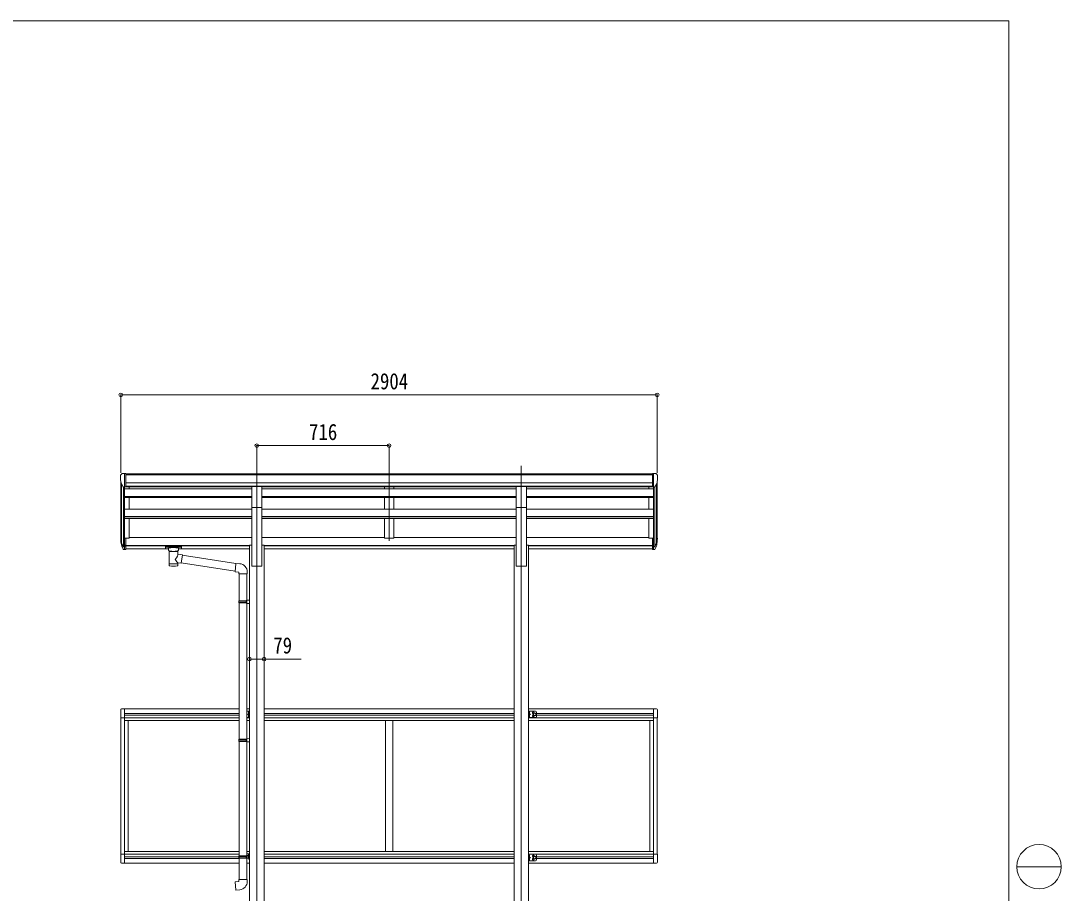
# Model space of a CAD drawing. Units: millimetres at full size. Extents: x -5590 to 5652, y -3902 to 3858.
# Drawn here: x 21 to 5652, y -865 to 3858 of the extents above; entities that cross this region are included whole.
import ezdxf
from ezdxf.enums import TextEntityAlignment as Align

# ---------------------------------------------------------------- set-up
doc = ezdxf.new("R2010")
doc.units = ezdxf.units.MM
doc.header["$LTSCALE"] = 20
doc.header["$PDMODE"] = 32
doc.header["$PDSIZE"] = 20
for name, color, linetype, lineweight in [('0-1_本体', 4, 'Continuous', 9), ('0-2_部品', 7, 'Continuous', 9), ('0-8_PARTS2', 2, 'Continuous', 9), ('0-A_寸法', 6, 'Continuous', 9), ('1-1_GLASS', 4, 'Continuous', 9), ('1-2_GLASS_SEAL', 7, 'Continuous', 9), ('F-0_240', 7, 'Continuous', 9)]:
    doc.layers.add(name, color=color, linetype=linetype, lineweight=lineweight)
doc.styles.add('ＭＳ ゴシック', font='')
doc.styles.get('ＭＳ ゴシック').set_extended_font_data('MS Gothic')

msp = doc.modelspace()

# ---------------------------------------------------------------- linework, layer by layer
at = {"layer": '0-1_本体'}
for p, q in [((562.04, 1055.09), (562.04, 1367.86)), ((588.54, 1404.61), (3439.54, 1404.61)), ((588.54, 1399.26), (3439.54, 1399.26)), ((588.54, 1355.74), (3439.54, 1355.74)), ((3466.04, 1055.09), (3466.04, 1367.86)), ((566.32, 1349.06), (566.32, 1030.83)), ((576.04, 1333.71), (576.04, 1012.83)), ((582.04, 1333.23), (582.04, 1057.26)), ((1270.64, 1324.44), (582.04, 1324.44)), ((588.54, 1338.07), (3439.54, 1338.07)), ((1270.64, 1335.69), (588.54, 1335.69)), ((607.04, 1324.44), (607.04, 1335.69)), ((1325.64, 1335.69), (2702.54, 1335.69)), ((1325.64, 1324.44), (2702.54, 1324.44)), ((1989.14, 1335.63), (1989.14, 1324.44)), ((2039.14, 1335.63), (2039.14, 1324.44)), ((2757.54, 1335.69), (3439.54, 1335.69)), ((2757.54, 1324.44), (3446.04, 1324.44)), ((3421.04, 1324.44), (3421.04, 1335.69)), ((3446.04, 1333.23), (3446.04, 1057.26)), ((3452.04, 1333.71), (3452.04, 1012.83)), ((3461.76, 1349.06), (3461.76, 1030.83)), ((1270.64, 1282.51), (582.04, 1282.51)), ((1270.64, 1281.01), (582.04, 1281.01)), ((1270.64, 1276.81), (582.04, 1276.81)), ((607.04, 1213.08), (607.04, 1276.81)), ((1325.64, 1282.51), (2702.54, 1282.51)), ((1325.64, 1281.01), (2702.54, 1281.01)), ((1325.64, 1276.81), (2702.54, 1276.81)), ((1989.14, 1276.81), (1989.14, 1213.08)), ((2039.14, 1276.81), (2039.14, 1213.08)), ((2757.54, 1282.51), (3446.04, 1282.51)), ((2757.54, 1281.01), (3446.04, 1281.01)), ((2757.54, 1276.81), (3446.04, 1276.81)), ((3421.04, 1213.08), (3421.04, 1276.81)), ((1270.63, 1213.08), (582.04, 1213.08)), ((1270.64, 1222.65), (1270.64, 905.86)), ((1325.64, 905.86), (1325.64, 1222.65)), ((1325.66, 1213.08), (2702.55, 1213.08)), ((2702.54, 1222.65), (2702.54, 905.86)), ((2757.54, 905.86), (2757.54, 1222.65)), ((2757.55, 1213.08), (3446.04, 1213.08)), ((1270.64, 1173.64), (582.04, 1173.64)), ((1270.64, 1172.16), (582.04, 1172.16)), ((1270.64, 1162.91), (582.04, 1162.91)), ((607.04, 1056.44), (607.04, 1162.91)), ((1325.64, 1173.64), (2702.54, 1173.64)), ((1325.64, 1172.16), (2702.54, 1172.16)), ((1325.64, 1162.91), (2702.54, 1162.91)), ((1989.14, 1162.91), (1989.14, 1056.42)), ((2039.14, 1162.91), (2039.14, 1056.42)), ((2757.54, 1173.64), (3446.04, 1173.64)), ((2757.54, 1172.16), (3446.04, 1172.16)), ((2757.54, 1162.91), (3446.04, 1162.91)), ((3421.04, 1056.44), (3421.04, 1162.91)), ((588.54, 1056.44), (607.04, 1056.44)), ((588.54, 1017.14), (1258.64, 1017.14)), ((588.54, 1015.74), (1258.64, 1015.74)), ((607.04, 1061.24), (1270.64, 1061.24)), ((1258.64, 1018.43), (1270.64, 1018.43)), ((1258.64, 1018.43), (1258.64, -1444.03)), ((1325.64, 1061.24), (1989.14, 1061.24)), ((1325.64, 1018.43), (1337.64, 1018.43)), ((1337.64, 1018.43), (1337.64, -1444.03)), ((1337.64, 1017.14), (2690.54, 1017.14)), ((1337.64, 1015.74), (2690.54, 1015.74)), ((1989.14, 1056.42), (2039.14, 1056.42)), ((2039.14, 1061.24), (2702.54, 1061.24)), ((2690.54, 1018.42), (2702.54, 1018.42)), ((2690.54, 1018.42), (2690.54, -1444.03)), ((2757.54, 1061.24), (3421.04, 1061.24)), ((2757.54, 1018.42), (2769.54, 1018.42)), ((2769.54, 1018.42), (2769.54, -1444.03)), ((2769.54, 1017.14), (3439.54, 1017.14)), ((2769.54, 1015.74), (3439.54, 1015.74)), ((3439.54, 1056.44), (3421.04, 1056.44)), ((588.54, 998.37), (820.14, 998.37)), ((874.14, 998.37), (1258.64, 998.37)), ((1337.64, 998.37), (2690.54, 998.37)), ((2769.54, 998.37), (3439.54, 998.37)), ((1270.64, 905.86), (1325.64, 905.86)), ((2702.54, 905.86), (2757.54, 905.86))]:
    msp.add_line(p, q, dxfattribs=at)
at = {"layer": '0-2_部品'}
for p, q in [((560.04, 1396.85), (560.04, 1396.22)), ((566.95, 1405.65), (562.88, 1399.84)), ((570.04, 1406.22), (567.71, 1406.07)), ((570.04, 1406.22), (588.54, 1406.22)), ((582.04, 1333.23), (582.04, 1406.22)), ((588.54, 1406.22), (598.54, 1406.13)), ((588.54, 1334.23), (588.54, 1406.22)), ((598.54, 1404.61), (598.54, 1406.13)), ((3439.54, 1406.22), (3429.54, 1406.13)), ((3429.54, 1404.61), (3429.54, 1406.13)), ((3439.54, 1334.23), (3439.54, 1406.22)), ((3458.04, 1406.22), (3439.54, 1406.22)), ((3446.04, 1333.23), (3446.04, 1406.22)), ((3458.04, 1406.22), (3460.37, 1406.07)), ((3461.13, 1405.65), (3465.2, 1399.84)), ((3468.04, 1396.85), (3468.04, 1396.22)), ((574.42, 1335.05), (565.14, 1351.11)), ((582.04, 1333.23), (576.83, 1333.55)), ((588.54, 1334.23), (582.04, 1334.23)), ((1270.64, 1336.37), (1325.64, 1336.37)), ((1270.64, 1222.22), (1270.64, 1336.37)), ((1325.64, 1222.22), (1325.64, 1336.37)), ((2702.54, 1336.37), (2757.54, 1336.37)), ((2702.54, 1222.22), (2702.54, 1336.37)), ((2757.54, 1222.22), (2757.54, 1336.37)), ((3439.54, 1334.23), (3446.04, 1334.23)), ((3446.04, 1333.23), (3451.25, 1333.55)), ((3453.67, 1335.05), (3462.94, 1351.11)), ((1270.64, 1222.22), (1325.64, 1222.22)), ((2702.54, 1222.22), (2757.54, 1222.22)), ((564.43, 1031.22), (574.6, 1012.05)), ((575.61, 1013.3), (565.85, 1031.72)), ((567.02, 1014.37), (574.6, 996.88)), ((582.04, 1057.26), (582.04, 995.38)), ((588.54, 1057.26), (582.04, 1057.26)), ((588.54, 1018.95), (582.04, 1018.95)), ((588.54, 1057.26), (588.54, 996.2)), ((3439.54, 1057.26), (3439.54, 996.2)), ((3439.54, 1057.26), (3446.04, 1057.26)), ((3439.54, 1018.95), (3446.04, 1018.95)), ((3446.04, 1057.26), (3446.04, 995.38)), ((3452.47, 1013.3), (3462.23, 1031.72)), ((3463.65, 1031.22), (3453.48, 1012.05)), ((3461.06, 1014.37), (3453.48, 996.88)), ((582.04, 1012.55), (576.91, 1012.55)), ((582.04, 1010.55), (577.2, 1010.55)), ((582.04, 995.38), (577.2, 995.38)), ((588.54, 1013.55), (582.04, 1013.55)), ((588.54, 996.2), (582.04, 996.2)), ((803.64, 1010.49), (803.64, 999.73)), ((803.64, 1010.3), (803.64, 1008.76)), ((805.64, 1011.15), (888.64, 1011.15)), ((805.64, 1008.97), (888.64, 1008.97)), ((805.64, 999.07), (820.14, 999.07)), ((820.14, 992.26), (820.14, 1002.53)), ((824.24, 987.76), (824.23, 907.47)), ((870.04, 970.18), (870.04, 987.77)), ((895.27, 966.28), (870.04, 970.19)), ((874.14, 992.26), (874.14, 1002.53)), ((874.14, 999.07), (888.64, 999.07)), ((895.27, 966.28), (888.25, 921.02)), ((890.64, 1010.49), (890.64, 999.73)), ((1184.62, 919.32), (894.95, 964.26)), ((3439.54, 1013.55), (3446.04, 1013.55)), ((3439.54, 996.2), (3446.04, 996.2)), ((3446.04, 1012.55), (3451.18, 1012.55)), ((3446.04, 1010.55), (3450.89, 1010.55)), ((3446.04, 995.38), (3450.89, 995.38)), ((870.06, 907.47), (870.04, 924.09)), ((870.04, 923.84), (888.25, 921.02)), ((1180.95, 877.39), (888.52, 922.76)), ((1205.57, 918.78), (1184.73, 920.61)), ((1200.64, 863.04), (1246.64, 863.04)), ((1202.64, 863.04), (1202.64, 717.91)), ((1244.64, 863.04), (1244.64, 720.47)), ((1246.64, 863.04), (1246.64, 873.95)), ((1200.64, 715.91), (1201.64, 717.91)), ((1200.64, 715.91), (1244.64, 715.91)), ((1200.64, 715.91), (1200.64, 707.91)), ((1200.64, 707.91), (1244.64, 707.91)), ((1200.64, 707.91), (1201.64, 705.91)), ((1201.64, 717.91), (1244.64, 717.91)), ((1201.64, 705.91), (1244.64, 705.91)), ((1202.64, 705.91), (1202.64, -31.28)), ((1240.17, 715.91), (1239.74, 717.91)), ((1242.64, 720.41), (1258.64, 720.88)), ((1242.64, 718.41), (1242.64, 720.41)), ((1242.64, 718.41), (1244.64, 718.41)), ((1242.64, 703.41), (1242.64, 705.41)), ((1242.64, 703.41), (1258.64, 702.94)), ((1244.64, 703.35), (1244.64, -28.72)), ((1258.64, 720.88), (1258.64, 702.94)), ((1200.64, -33.28), (1201.64, -31.28)), ((1200.64, -33.28), (1244.64, -33.28)), ((1200.64, -33.28), (1200.64, -41.28)), ((1200.64, -41.28), (1244.64, -41.28)), ((1200.64, -41.28), (1201.64, -43.28)), ((1201.64, -31.28), (1244.64, -31.28)), ((1201.64, -43.28), (1244.64, -43.28)), ((1202.64, -43.28), (1202.64, -791.44)), ((1240.17, -33.28), (1239.74, -31.28)), ((1242.64, -28.78), (1258.64, -28.31)), ((1242.64, -30.78), (1242.64, -28.78)), ((1242.64, -30.78), (1244.64, -30.78)), ((1242.64, -45.78), (1242.64, -43.78)), ((1242.64, -45.78), (1258.64, -46.25)), ((1244.64, -45.83), (1244.62, -666.88)), ((1244.64, -45.83), (1244.64, -791.44)), ((1258.64, -28.31), (1258.64, -46.25)), ((1200.64, -665.86), (1201.64, -663.86)), ((1200.64, -665.86), (1244.64, -665.86)), ((1200.64, -665.86), (1200.64, -673.86)), ((1200.64, -673.86), (1244.64, -673.86)), ((1200.64, -673.86), (1201.64, -675.86)), ((1201.64, -663.86), (1244.64, -663.86)), ((1240.17, -665.86), (1239.74, -663.86)), ((1242.64, -661.36), (1258.64, -660.89)), ((1242.64, -663.36), (1242.64, -661.36)), ((1242.64, -663.36), (1244.64, -663.36)), ((1258.64, -660.89), (1258.64, -678.84)), ((1201.64, -675.86), (1244.64, -675.86)), ((1242.64, -678.36), (1242.64, -676.36)), ((1242.64, -678.36), (1258.64, -678.84)), ((1200.64, -791.44), (1246.64, -791.44)), ((1200.64, -801.44), (1200.64, -791.44)), ((1246.64, -791.44), (1246.64, -802.35))]:
    msp.add_line(p, q, dxfattribs=at)
for points in [[(803.64, 1010.49), (803.68, 1010.68), (803.77, 1010.82), (803.86, 1010.91), (803.96, 1010.98), (804.09, 1011.02), (804.38, 1011.08), (804.87, 1011.13), (805.41, 1011.15), (805.64, 1011.15)], [(803.64, 999.73), (803.68, 999.53), (803.77, 999.4), (803.86, 999.3), (803.96, 999.24), (804.09, 999.2), (804.38, 999.14), (804.87, 999.09), (805.41, 999.07), (805.64, 999.07)], [(820.18, 992.31), (820.16, 991.96), (820.41, 991), (820.93, 990.12), (821.73, 989.28), (822.84, 988.48), (824.24, 987.76)], [(870.04, 987.77), (870.28, 987.86), (871.63, 988.6), (872.75, 989.44), (873.5, 990.31), (873.96, 991.21), (874.13, 992.1)], [(888.64, 1011.15), (889, 1011.15), (889.53, 1011.12), (889.98, 1011.07), (890.28, 1010.99), (890.45, 1010.9), (890.57, 1010.76), (890.64, 1010.58), (890.64, 1010.49)], [(888.64, 999.07), (889, 999.07), (889.53, 999.1), (889.98, 999.15), (890.28, 999.22), (890.45, 999.32), (890.57, 999.46), (890.64, 999.64), (890.64, 999.73)], [(1184.73, 920.61), (1180.72, 874.78), (1200.64, 873.04), (1200.64, 863.04)], [(1240.17, 715.91), (1240.17, 707.91), (1239.74, 705.91)], [(1242.64, 705.41), (1244.64, 705.41), (1244.64, 718.41)], [(1240.17, -33.28), (1240.17, -41.28), (1239.74, -43.28)], [(1242.64, -43.78), (1244.64, -43.78), (1244.64, -30.78)], [(1240.17, -665.86), (1240.17, -673.86), (1239.74, -675.86)], [(1242.64, -676.36), (1244.64, -676.36), (1244.64, -663.36)], [(1205.57, -847.18), (1184.73, -849), (1180.72, -803.18), (1200.64, -801.44)]]:
    msp.add_lwpolyline(points, dxfattribs=at)
for centre, radius, start, end in [((563.04, 1396.85), 3, 93, 180), ((762.04, 1396.22), 202, 180, 192.90261), ((567.77, 1405.08), 1, 93.5, 145), ((3460.31, 1405.08), 1, 35, 86.5), ((3266.04, 1396.22), 202, 347.09739, 0), ((3465.04, 1396.85), 3, 0, 87), ((577.02, 1336.55), 3, 210, 266.5), ((3451.07, 1336.55), 3, 273.5, 330), ((650.7, 1053.39), 89.07, 174.49576, 194.41188), ((649.99, 1057.67), 88.05, 177.22392, 197.21071), ((695.26, 1050.45), 133.22, 183.27987, 195.71302), ((3332.82, 1050.45), 133.22, 344.28698, 356.72013), ((3378.09, 1057.67), 88.05, 342.78929, 2.77608), ((3377.38, 1053.39), 89.07, 345.58812, 5.50424), ((577.2, 1013.55), 3, 210, 270), ((577.2, 998.38), 3, 210, 270), ((576.91, 1014.05), 1.5, 210, 270), ((3450.89, 1013.55), 3, 270, 330), ((3450.89, 998.38), 3, 270, 330), ((3451.18, 1014.05), 1.5, 270, 330), ((1201.64, 873.95), 45, 0, 85), ((1201.64, -802.35), 45, 275, 0)]:
    msp.add_arc(centre, radius, start, end, dxfattribs=at)
for centre, major_axis, ratio, start_param, end_param in [((805.64, 1008.76), (2, 0), 0.109601, 1.5707963, 3.1415927), ((847.14, 1002.53), (27, 0), 0.122176, 6.2831853, 9.424778), ((847.16, 987.3), (-22.91, 0.42), 0.072511, 0.0008029, 1.5715993), ((847.16, 985.68), (-22.91, 0.42), 0.072511, 0.0008029, 1.5715993), ((847.13, 987.3), (22.92, 0.42), 0.07247, 4.71158, 6.2823764), ((847.13, 985.68), (22.92, 0.42), 0.07247, 4.71158, 6.2823764), ((847.14, 943.64), (-22.81, -26.62), 0.234429, 1.6855472, 3.1268519), ((858.14, 992.26), (16, 0), 0.361356, 6.2636979, 6.2831853), ((888.64, 1008.76), (2, 0), 0.109601, 0, 1.5707963), ((847.14, 907.47), (22.92, 0), 0.101955, 3.1415499, 6.2833984), ((847.14, 919.91), (22.91, 0), 0.122865, 3.1415927, 6.2831853), ((849.7, 946.29), (20.32, -22.25), 0.045535, 0.0389954, 1.3075346)]:
    msp.add_ellipse(centre, major_axis=major_axis, ratio=ratio, start_param=start_param, end_param=end_param, dxfattribs=at)
at = {"layer": '0-8_PARTS2'}
for p, q in [((1298.04, 1448.13), (1298.04, -1515.32)), ((2014.14, 1449.55), (2014.14, 1042.76)), ((2730.04, 1448.13), (2730.04, -1515.32))]:
    msp.add_line(p, q, dxfattribs=at)
at = {"layer": '0-A_寸法'}
for p, q in [((562.04, 1832.42), (562.04, 1409.8)), ((562.04, 1832.42), (3466.04, 1832.42)), ((3466.04, 1832.42), (3466.04, 1409.8)), ((1298.14, 1557.8), (1298.14, 1409.8)), ((1298.14, 1557.8), (2014.14, 1557.8)), ((2014.14, 1557.8), (2014.14, 1409.8)), ((1258.54, 402.02), (1337.54, 402.02)), ((1337.54, 402.02), (1537.54, 402.02))]:
    msp.add_line(p, q, dxfattribs=at)
at = {"layer": '0-A_寸法', "color": 7}
for p, q in [((1994.14, -638.93), (1994.14, 69.07)), ((2034.14, -638.93), (2034.14, 69.07))]:
    msp.add_line(p, q, dxfattribs=at)
at = {"layer": '0-A_寸法'}
for p in [(562.04, 1832.42), (3466.04, 1832.42), (1298.14, 1557.8), (2014.14, 1557.8), (1258.54, 402.02), (1337.54, 402.02)]:
    msp.add_point(p, dxfattribs=at)
at = {"layer": '1-1_GLASS'}
for p, q in [((1989.14, 1056.51), (2039.14, 1056.51)), ((1202.54, 133.07), (582.04, 133.07)), ((1258.54, 133.07), (1244.54, 133.07)), ((2690.54, 133.07), (1337.64, 133.07)), ((3446.04, 133.07), (2769.54, 133.07)), ((562.04, 84.38), (562.04, -654.23)), ((582.04, 107.07), (1202.54, 107.07)), ((582.04, 98.07), (1202.54, 98.07)), ((582.04, 84.57), (1202.54, 84.57)), ((582.04, -654.24), (582.04, 84.57)), ((1202.54, 69.07), (582.04, 69.07)), ((602.04, -638.93), (602.04, 69.07)), ((1244.54, 84.57), (1258.54, 84.57)), ((1244.54, 69.07), (1258.54, 69.07)), ((1337.64, 107.07), (2690.54, 107.07)), ((1337.64, 98.07), (2690.54, 98.07)), ((1337.64, 84.57), (2690.54, 84.57)), ((1337.64, 69.07), (2690.54, 69.07)), ((3446.04, 84.57), (2769.54, 84.57)), ((2769.54, 69.07), (3446.04, 69.07)), ((2811.54, 107.07), (3446.04, 107.07)), ((2811.54, 98.07), (3446.04, 98.07)), ((3426.04, -638.93), (3426.04, 69.07)), ((3446.04, -654.24), (3446.04, 84.57)), ((3466.04, 84.38), (3466.04, -654.23)), ((582.04, -638.93), (1202.54, -638.93)), ((582.04, -654.43), (1202.54, -654.43)), ((582.04, -667.93), (1202.54, -667.93)), ((1244.54, -638.93), (1258.54, -638.93)), ((1337.64, -638.93), (2690.54, -638.93)), ((1337.64, -654.43), (2690.54, -654.43)), ((1337.64, -667.93), (2690.54, -667.93)), ((2769.54, -638.93), (3446.04, -638.93)), ((2769.54, -654.43), (3446.04, -654.43)), ((2811.54, -667.93), (3446.04, -667.93)), ((582.04, -676.93), (1202.54, -676.93)), ((582.04, -702.93), (1202.54, -702.93)), ((1244.54, -702.93), (1258.54, -702.93)), ((1337.64, -676.93), (2690.54, -676.93)), ((1337.64, -702.93), (2690.54, -702.93)), ((2769.54, -702.93), (3446.04, -702.93)), ((2811.54, -676.93), (3446.04, -676.93))]:
    msp.add_line(p, q, dxfattribs=at)
at = {"layer": '1-2_GLASS_SEAL'}
for p, q in [((561.54, 127.27), (561.54, 84.38)), ((582.04, 133.57), (566.76, 132.77)), ((582.04, 133.57), (582.04, 84.38)), ((1244.54, 120.07), (1258.54, 120.07)), ((1253.93, 113.72), (1255.95, 112.71)), ((1256.04, 116.27), (1255.75, 116.27)), ((1255.75, 116.27), (1255.75, 106.87)), ((1256.02, 112.71), (1256.63, 111.57)), ((1256.04, 85.07), (1256.04, 120.07)), ((1256.04, 116.27), (1256.04, 106.87)), ((1258.54, 85.07), (1258.54, 120.07)), ((2769.54, 85.07), (2769.54, 120.07)), ((2806.54, 120.07), (2769.54, 120.07)), ((2772.07, 112.71), (2771.46, 111.57)), ((2772.04, 85.07), (2772.04, 120.07)), ((2772.04, 116.27), (2772.33, 116.27)), ((2772.04, 116.27), (2772.04, 106.87)), ((2774.15, 113.72), (2772.13, 112.71)), ((2772.33, 116.27), (2772.33, 106.87)), ((2811.54, 90.07), (2811.54, 115.07)), ((3446.04, 133.57), (3461.33, 132.77)), ((3446.04, 133.57), (3446.04, 84.38)), ((3466.54, 127.27), (3466.54, 84.38)), ((561.54, 84.38), (582.04, 84.38)), ((1244.54, 85.07), (1258.54, 85.07)), ((1256.04, 102.57), (1249.04, 102.57)), ((1253.93, 109.42), (1255.95, 110.42)), ((1253.93, 95.72), (1255.95, 94.71)), ((1253.93, 91.42), (1255.95, 92.42)), ((1255.75, 106.87), (1256.04, 106.87)), ((1255.75, 98.27), (1256.04, 98.27)), ((1255.75, 88.87), (1255.75, 98.27)), ((1256.04, 88.87), (1255.75, 88.87)), ((1256.02, 110.42), (1256.63, 111.57)), ((1256.02, 94.71), (1256.63, 93.57)), ((1256.02, 92.42), (1256.63, 93.57)), ((1256.04, 88.87), (1256.04, 98.27)), ((2806.54, 85.07), (2769.54, 85.07)), ((2772.07, 110.42), (2771.46, 111.57)), ((2772.07, 94.71), (2771.46, 93.57)), ((2772.07, 92.42), (2771.46, 93.57)), ((2772.33, 106.87), (2772.04, 106.87)), ((2772.04, 102.57), (2779.04, 102.57)), ((2772.33, 98.27), (2772.04, 98.27)), ((2772.04, 88.87), (2772.04, 98.27)), ((2772.04, 88.87), (2772.33, 88.87)), ((2774.15, 109.42), (2772.13, 110.42)), ((2774.15, 95.72), (2772.13, 94.71)), ((2774.15, 91.42), (2772.13, 92.42)), ((2772.33, 88.87), (2772.33, 98.27)), ((3466.54, 84.38), (3446.04, 84.38)), ((561.54, -697.14), (561.54, -654.24)), ((561.54, -654.24), (582.04, -654.24)), ((582.04, -703.43), (582.04, -654.24)), ((1244.54, -651.93), (1258.54, -651.93)), ((1256.04, -669.43), (1249.04, -669.43)), ((1253.93, -658.28), (1255.95, -659.29)), ((1253.93, -662.58), (1255.95, -661.58)), ((1256.04, -655.73), (1255.75, -655.73)), ((1255.75, -655.73), (1255.75, -665.13)), ((1255.75, -665.13), (1256.04, -665.13)), ((1255.75, -673.73), (1256.04, -673.73)), ((1255.75, -680.45), (1255.75, -673.73)), ((1256.02, -659.29), (1256.63, -660.43)), ((1256.02, -661.58), (1256.63, -660.43)), ((1256.04, -680.44), (1256.04, -651.93)), ((1256.04, -655.73), (1256.04, -665.13)), ((1256.04, -680.44), (1256.04, -673.73)), ((2769.54, -689.93), (2769.54, -654.93)), ((2806.54, -654.93), (2769.54, -654.93)), ((2772.07, -662.29), (2771.46, -663.43)), ((2772.07, -664.58), (2771.46, -663.43)), ((2772.04, -689.93), (2772.04, -654.93)), ((2772.04, -658.73), (2772.33, -658.73)), ((2772.04, -658.73), (2772.04, -668.13)), ((2772.33, -668.13), (2772.04, -668.13)), ((2772.04, -672.43), (2779.04, -672.43)), ((2774.15, -661.28), (2772.13, -662.29)), ((2774.15, -665.58), (2772.13, -664.58)), ((2772.33, -658.73), (2772.33, -668.13)), ((2811.54, -684.93), (2811.54, -659.93)), ((3466.54, -654.24), (3446.04, -654.24)), ((3446.04, -703.43), (3446.04, -654.24)), ((3466.54, -697.14), (3466.54, -654.24)), ((582.04, -703.43), (566.76, -702.63)), ((1253.93, -676.28), (1255.95, -677.29)), ((1254.1, -680.5), (1255.95, -679.58)), ((1256.02, -677.29), (1256.63, -678.43)), ((1256.02, -679.58), (1256.63, -678.43)), ((2806.54, -689.93), (2769.54, -689.93)), ((2772.07, -680.29), (2771.46, -681.43)), ((2772.07, -682.58), (2771.46, -681.43)), ((2772.33, -676.73), (2772.04, -676.73)), ((2772.04, -686.13), (2772.04, -676.73)), ((2772.04, -686.13), (2772.33, -686.13)), ((2774.15, -679.28), (2772.13, -680.29)), ((2774.15, -683.58), (2772.13, -682.58)), ((2772.33, -686.13), (2772.33, -676.73)), ((3446.04, -703.43), (3461.33, -702.63))]:
    msp.add_line(p, q, dxfattribs=at)
for points in [[(1255.44, 97.99), (1249.04, 102.57), (1255.44, 107.14)], [(2772.64, 97.99), (2779.04, 102.57), (2772.64, 107.14)], [(1255.44, -674.01), (1249.04, -669.43), (1255.44, -664.86)], [(2772.64, -677.01), (2779.04, -672.43), (2772.64, -667.86)]]:
    msp.add_lwpolyline(points, dxfattribs=at)
for points in [[(2801.54, 110.07), (2795.04, 106.32), (2795.04, 98.81), (2801.54, 95.06), (2808.04, 98.81), (2808.04, 106.32)], [(2801.54, -664.93), (2795.04, -668.68), (2795.04, -676.19), (2801.54, -679.94), (2808.04, -676.19), (2808.04, -668.68)]]:
    msp.add_lwpolyline(points, close=True, dxfattribs=at)
for centre, radius in [((2801.54, 102.57), 8.5), ((2801.54, 102.57), 7.5), ((2801.54, 102.57), 6.5), ((2801.54, -672.43), 8.5), ((2801.54, -672.43), 7.5), ((2801.54, -672.43), 6.5)]:
    msp.add_circle(centre, radius, dxfattribs=at)
for centre, radius, start, end in [((567.04, 127.27), 5.5, 93, 180), ((1259.64, 111.57), 6.1, 129.60193, 230.39807), ((2768.44, 111.57), 6.1, 309.60193, 50.39807), ((2794.54, 111.07), 4.25, 353.70569, 265.23923), ((2806.54, 115.07), 5, 0, 90), ((3461.04, 127.27), 5.5, 0, 87), ((1259.64, 93.57), 6.1, 129.60193, 230.39807), ((2768.44, 93.57), 6.1, 309.60193, 50.39807), ((2794.54, 94.07), 4.25, 94.76077, 6.29431), ((2806.54, 90.07), 5, 270, 0), ((1259.64, -660.43), 6.1, 129.60193, 230.39807), ((1259.64, -678.43), 6.1, 129.60193, 199.8475), ((2768.44, -663.43), 6.1, 309.60193, 50.39807), ((2794.54, -663.93), 4.25, 353.70569, 265.23923), ((2806.54, -659.93), 5, 0, 90), ((567.04, -697.14), 5.5, 180, 267), ((2768.44, -681.43), 6.1, 309.60193, 50.39807), ((2794.54, -680.93), 4.25, 94.76077, 6.29431), ((2806.54, -684.93), 5, 270, 0), ((3461.04, -697.14), 5.5, 273, 0)]:
    msp.add_arc(centre, radius, start, end, dxfattribs=at)
at = {"layer": 'F-0_240', "color": 5}
for p, q in [((-5590.3, 3858.23), (5369.7, 3858.23)), ((5369.7, 3858.23), (5369.7, -3901.77))]:
    msp.add_line(p, q, dxfattribs=at)
at = {"layer": 'F-0_240', "color": 4}
msp.add_line((5412.44, -721.77), (5652.44, -721.77), dxfattribs=at)
msp.add_circle((5532.44, -721.77), 120, dxfattribs=at)

# ---------------------------------------------------------------- texts
at = {"layer": '0-A_寸法', "color": 7, "style": 'ＭＳ ゴシック', "width": 0.85}
for s, p in [('2904', (1914.04, 1836.42)), ('716', (1581.14, 1561.8)), ('79', (1387.54, 406.02))]:
    msp.add_text(s, height=87.98, dxfattribs=at).set_placement(p, align=Align.BOTTOM_LEFT)

doc.saveas('drawing.dxf')
